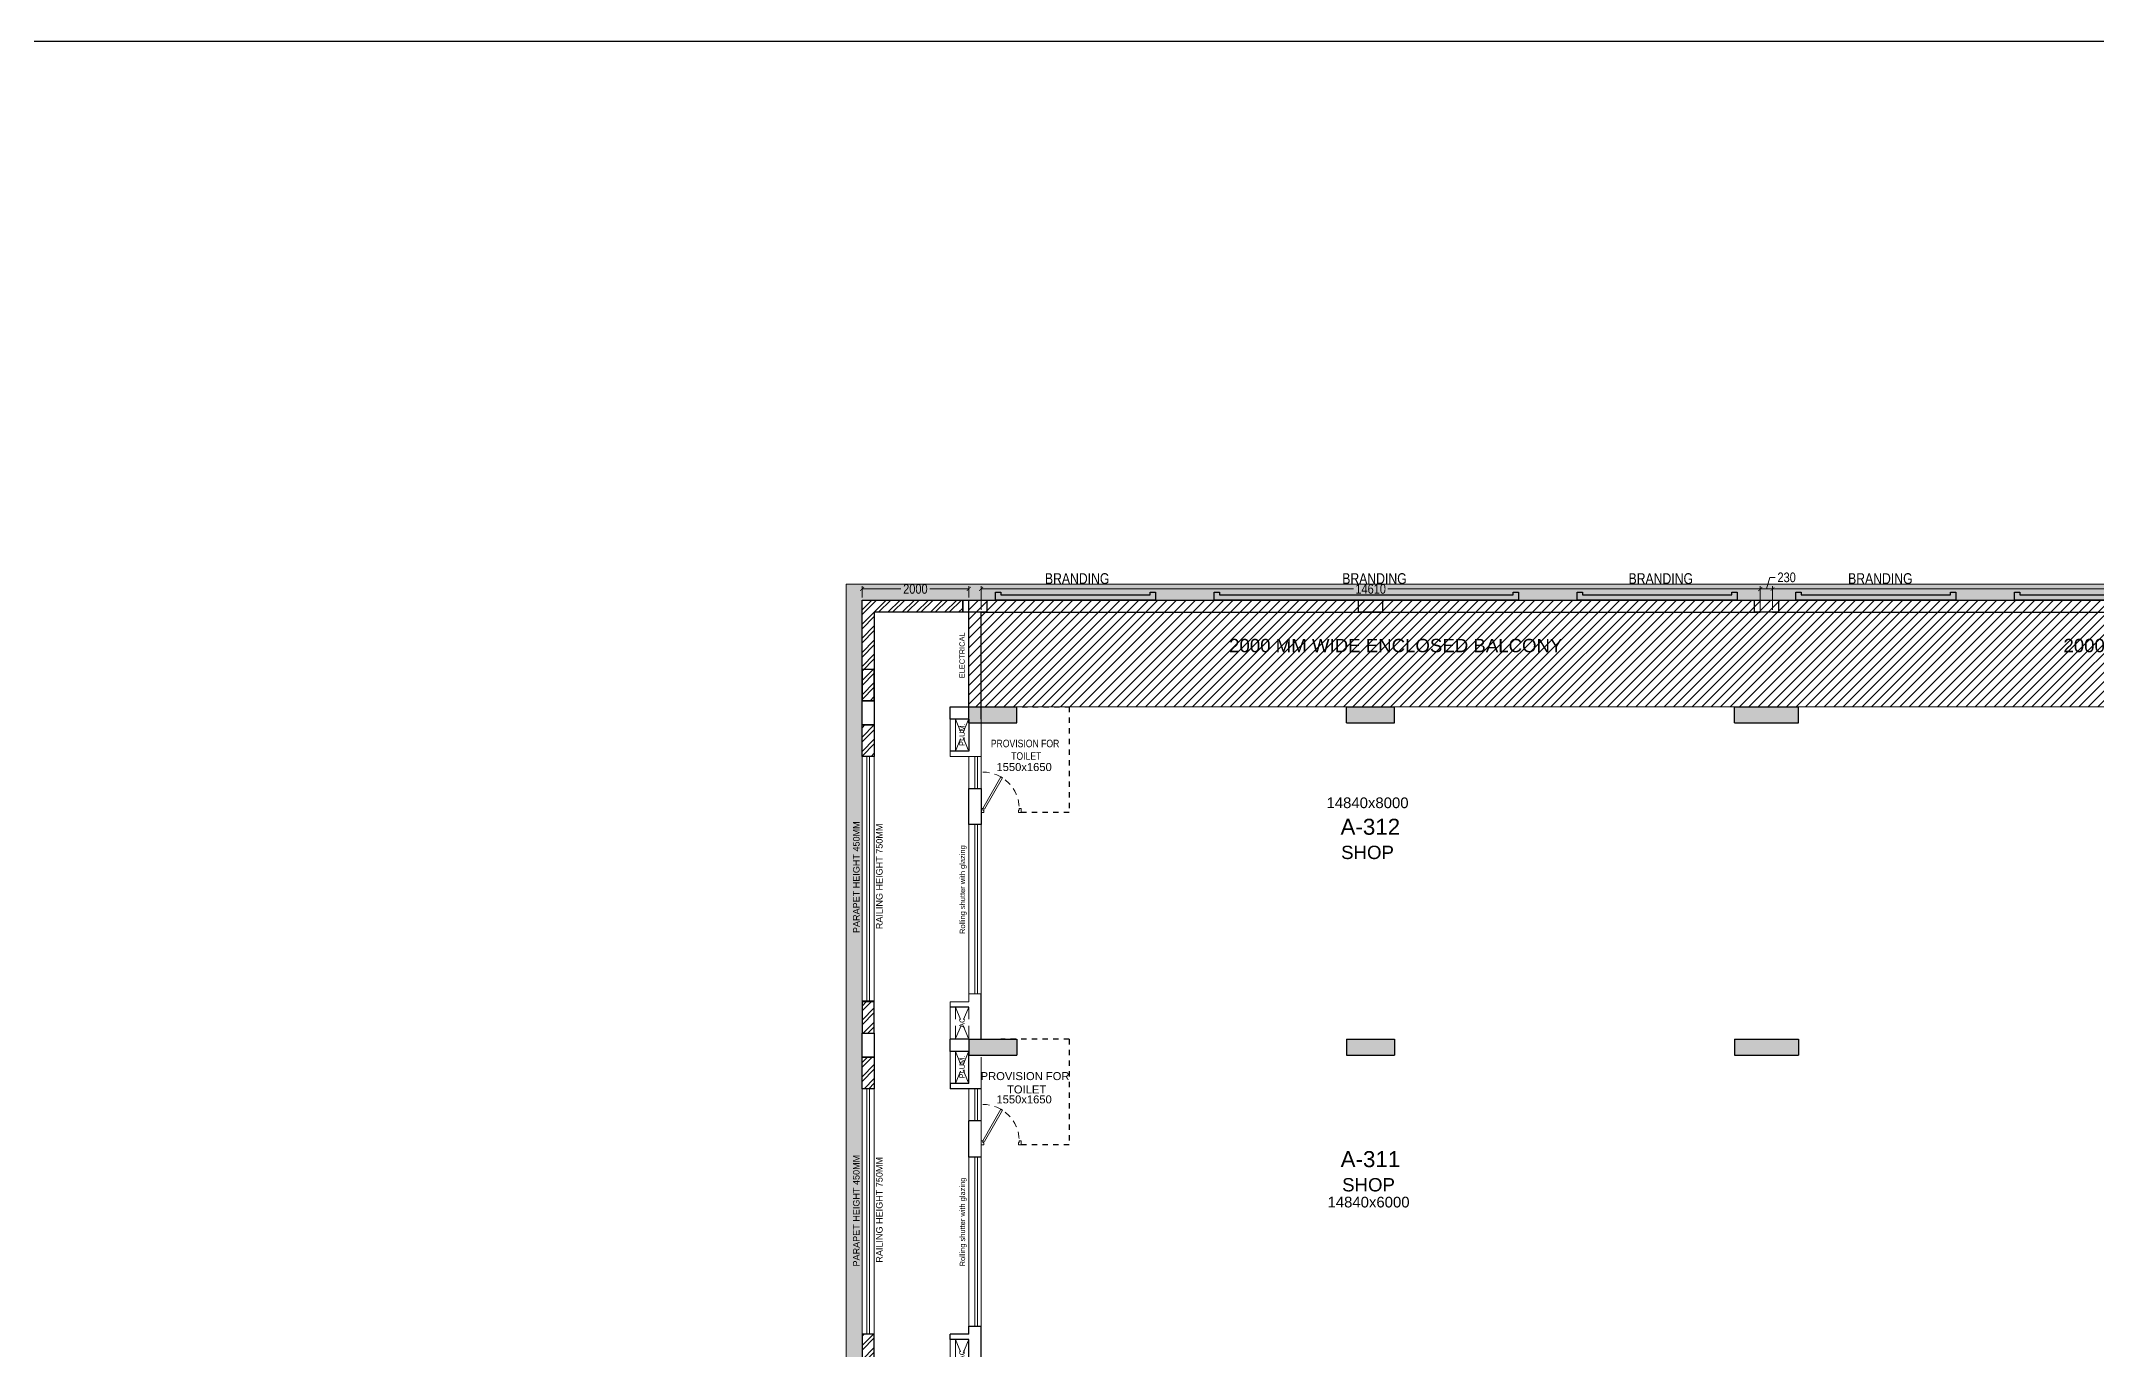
# Model space of a CAD drawing. Header units: metres. Extents: x 9819 to 10514, y 4405 to 4599.
# Drawn here: x 10362.31 to 10400.85, y 4574.66 to 4599.19 of the extents above; entities that cross this region are included whole.
import ezdxf
from ezdxf.enums import TextEntityAlignment as Align

# ---------------------------------------------------------------- set-up
doc = ezdxf.new("R2010")
doc.units = ezdxf.units.M
doc.header["$MEASUREMENT"] = 0
doc.header["$PDMODE"] = 35
doc.header["$PDSIZE"] = 0.3
doc.linetypes.add('DASHED2', pattern=[0.375, 0.25, -0.125])
doc.linetypes.add('HIDDEN', pattern=[0.375, 0.25, -0.125])
for name, color, linetype in [('A_COL. NO', 4, 'Continuous'), ('A_SIGNAGE', 171, 'Continuous'), ('STRU. COL.', 1, 'Continuous')]:
    doc.layers.add(name, color=color, linetype=linetype)
for name, color, linetype, lineweight in [('A_CONC', 1, 'Continuous', 30), ('A_DOOR-WIN', 23, 'Continuous', 9), ('A_DOTTED', 8, 'HIDDEN', 0), ('A_ELE 0.15', 252, 'Continuous', 15), ('A_EXT DIM', 7, 'Continuous', 5), ('A_GLAZE', 140, 'Continuous', 5), ('A_LEDGE', 252, 'Continuous', 15), ('A_SHOP NO.', 113, 'Continuous', 5), ('A_SILL 0.09', 9, 'Continuous', 9), ('A_SILL 0.25', 25, 'Continuous', 15), ('A_SILL 0.25-RefEdit0', 25, 'Continuous', 15), ('A_TEXT', 7, 'Continuous', 5), ('A_WALL', 7, 'Continuous', 30), ('A_Wall Hatch', 8, 'Continuous', 5), ('Doorline', 251, 'DASHED2', 13)]:
    doc.layers.add(name, color=color, linetype=linetype, lineweight=lineweight)
doc.layers.get('A_COL. NO').off()
doc.styles.add('A', font='ARIALN.TTF')
doc.styles.get("Standard").update_dxf_attribs({"font": 'arial.ttf'})
doc.dimstyles.new('DIM IN MM', dxfattribs={"dimtxt": 0.18, "dimasz": 0.075, "dimexe": 0.05, "dimexo": 0.05, "dimgap": 0.05, "dimtad": 0, "dimdec": 0, "dimlfac": 1000, "dimzin": 3, "dimdsep": 46, "dimtxsty": 'A', "dimblk1": 'ARCHTICK', "dimblk2": 'ARCHTICK', "dimsah": 1, "dimcen": 0, "dimclrd": 256, "dimclre": 256, "dimclrt": 256, "dimadec": 0, "dimazin": 0, "dimtfac": 1, "dimtdec": 0, "dimtofl": 0, "dimtmove": 1, "dimatfit": 3, "dimfxl": 1, "dimtolj": 1, "dimtzin": 0, "dimlwd": -1, "dimlwe": -1, "dimarcsym": 0})

# ---------------------------------------------------------------- blocks, each defined once
blk = doc.blocks.new('D 750')
at = {"layer": 'A_DOOR-WIN'}
for points in [[(-0.372, 0.665), (-0.035, 0.075), (-0.063, 0.059), (-0.4, 0.649)], [(-0.75, 0.075), (-0.75, 0), (-0.7, 0), (-0.7, 0.043), (-0.715, 0.043), (-0.715, 0.075)], [(0, 0.075), (0, 0), (-0.05, 0), (-0.05, 0.043), (-0.035, 0.043), (-0.035, 0.075)]]:
    blk.add_lwpolyline(points, close=True, dxfattribs=at)
at = {"layer": 'Doorline', "ltscale": 0.5}
blk.add_arc((-0.035, 0.075), 0.68, 90, 180, dxfattribs=at)
blk = doc.blocks.new('Typical shops 3rd')
at = {"layer": 'A_DOOR-WIN'}
for p, q in [((30.095, -1.08), (30.095, -4.25)), ((30.145, -1.08), (30.145, -4.25)), ((0.465, -5.38), (0.465, -2.21)), ((0.515, -5.38), (0.515, -2.21))]:
    blk.add_line(p, q, dxfattribs=at)
at = {"layer": 'A_DOTTED'}
for p, q in [((0.1, -0.83), (0.35, -0.23)), ((0.1, -0.23), (0.35, -0.83)), ((30.51, -0.23), (30.26, -0.83)), ((30.51, -0.83), (30.26, -0.23)), ((0.1, -6.23), (0.35, -5.63)), ((0.1, -5.63), (0.35, -6.23)), ((30.51, -5.63), (30.26, -6.23)), ((30.51, -6.23), (30.26, -5.63))]:
    blk.add_line(p, q, dxfattribs=at)
at = {"layer": 'A_GLAZE'}
for p, q in [((0.465, -1.53), (0.465, -0.93)), ((0.515, -1.53), (0.515, -0.93)), ((30.095, -4.93), (30.095, -5.53)), ((30.145, -4.93), (30.145, -5.53))]:
    blk.add_line(p, q, dxfattribs=at)
at = {"layer": 'A_LEDGE'}
for p, q in [((0, -0.83), (0, -0.23)), ((0.1, -0.83), (0.1, -0.23)), ((30.51, -0.83), (30.51, -0.23)), ((30.61, -0.83), (30.61, -0.23)), ((0, -5.63), (0, -6.23)), ((0.1, -5.63), (0.1, -6.23)), ((30.51, -5.63), (30.51, -6.23)), ((30.61, -5.63), (30.61, -6.23))]:
    blk.add_line(p, q, dxfattribs=at)
at = {"layer": 'A_SILL 0.09'}
for p, q in [((0.58, -0.34), (0.58, -5.38)), ((0.35, -1.53), (0.35, -0.93)), ((30.03, -4.25), (30.03, -1.08)), ((30.26, -1.08), (30.26, -4.25)), ((0.35, -5.38), (0.35, -2.21)), ((30.26, -4.93), (30.26, -5.53))]:
    blk.add_line(p, q, dxfattribs=at)
at = {"layer": 'A_WALL'}
for p, q in [((0, -0.23), (0, 0)), ((30.03, 0), (30.03, -1.08)), ((30.61, 0), (30.61, -0.23)), ((0.35, -0.23), (0, -0.23)), ((0.35, -0.83), (0.35, -0.23)), ((30.26, -0.23), (30.61, -0.23)), ((30.26, -0.23), (30.26, -0.83)), ((0.35, -0.83), (0, -0.83)), ((0, -0.83), (0, -0.93)), ((0.58, -0.93), (0, -0.93)), ((30.26, -1.08), (30.03, -1.08)), ((30.26, -0.83), (30.61, -0.83)), ((30.26, -0.93), (30.61, -0.93)), ((30.26, -0.93), (30.26, -1.08)), ((30.61, -0.83), (30.61, -0.93)), ((0.35, -2.21), (0.35, -1.53)), ((0.58, -1.53), (0.35, -1.53)), ((0.58, -2.21), (0.35, -2.21)), ((30.03, -4.25), (30.03, -4.93)), ((30.03, -4.25), (30.26, -4.25)), ((30.26, -4.25), (30.26, -4.93)), ((30.03, -4.93), (30.26, -4.93)), ((0.35, -5.38), (0.58, -5.38)), ((0.35, -5.53), (0.35, -5.38)), ((0.58, -6.46), (0.58, -5.38)), ((0.35, -5.53), (0, -5.53)), ((0, -5.63), (0, -5.53)), ((0.35, -5.63), (0, -5.63)), ((0.35, -6.23), (0.35, -5.63)), ((30.03, -5.53), (30.61, -5.53)), ((30.03, -5.53), (30.03, -6.13)), ((30.26, -5.63), (30.26, -6.23)), ((30.26, -5.63), (30.61, -5.63)), ((30.61, -5.63), (30.61, -5.53)), ((0.35, -6.23), (0, -6.23)), ((30.26, -6.23), (30.61, -6.23))]:
    blk.add_line(p, q, dxfattribs=at)
at = {"layer": 'A_WALL', "color": 252, "linetype": 'DASHED2', "ltscale": 0.3, "true_color": 0x939598}
for p, q in [((2.23, 0), (0.95, 0)), ((28.38, -6.23), (30.03, -6.23))]:
    blk.add_line(p, q, dxfattribs=at)
for points in [[(2.23, 0), (2.23, -1.98), (1.33, -1.98)], [(28.38, -6.23), (28.38, -4.48), (29.28, -4.48)]]:
    blk.add_lwpolyline(points, dxfattribs=at)
at = {"layer": 'A_DOOR-WIN', "xscale": -1}
blk.add_blockref('D 750', (0.58, -1.98), dxfattribs=at)
at = {"layer": 'A_DOOR-WIN', "xscale": -1, "rotation": 180}
blk.add_blockref('D 750', (30.03, -4.48), dxfattribs=at)
at = {"layer": 'A_TEXT'}
for s, p in [('PLUM.', (0.274, -0.523)), ('AC', (30.436, -0.531)), ('Rolling shutter with glazing', (30.399, -3.034)), ('Rolling shutter with glazing', (0.282, -3.428)), ('PLUM.', (30.434, -5.936)), ('AC', (0.274, -5.923))]:
    blk.add_text(s, height=0.1, rotation=90, dxfattribs=at).set_placement(p, align=Align.CENTER)
for s, height, p in [('1550x1650', 0.15, (1.388, -1.205)), ('SHOP', 0.25, (7.845, -2.855)), ('SHOP', 0.25, (22.548, -2.855)), ('14840x6000', 0.2, (7.845, -3.155)), ('14840x6000', 0.2, (22.531, -3.155)), ('1550x1650', 0.15, (29.207, -5.877))]:
    blk.add_text(s, height=height, dxfattribs=at).set_placement(p, align=Align.CENTER)
at = {"layer": 'A_TEXT', "char_height": 0.15, "width": 1.97366, "attachment_point": 1}
for insert in [(0.419, -0.618), (28.239, -5.29)]:
    blk.add_mtext('\\pxqc;PROVISION FOR\\P TOILET ', dxfattribs=dict(at, insert=insert))
blk = doc.blocks.new('_ARCHTICK')
at = {"color": 0, "linetype": 'ByBlock', "const_width": 0.15}
blk.add_lwpolyline([(-0.5, -0.5), (0.5, 0.5)], dxfattribs=at)
blk = doc.blocks.new('*D1570')
at = {"layer": 'A_EXT DIM', "transparency": 16777216}
for p, q in [((10379.926, 4588.534), (10379.926, 4588.972)), ((10379.926, 4588.922), (10386.911, 4588.922)), ((10394.536, 4588.922), (10387.552, 4588.922)), ((10394.536, 4588.534), (10394.536, 4588.972))]:
    blk.add_line(p, q, dxfattribs=at)
at = {"layer": 'Defpoints', "color": 0, "transparency": 16777216}
for p in [(10394.536, 4588.922), (10379.926, 4588.484), (10394.536, 4588.484)]:
    blk.add_point(p, dxfattribs=at)
at = {"layer": 'A_EXT DIM', "transparency": 16777216, "xscale": 0.075, "yscale": 0.075, "zscale": 0.075, "rotation": 180}
blk.add_blockref('_ARCHTICK', (10379.926, 4588.922), dxfattribs=at)
at = {"layer": 'A_EXT DIM', "transparency": 16777216, "xscale": 0.075, "yscale": 0.075, "zscale": 0.075}
blk.add_blockref('_ARCHTICK', (10394.536, 4588.922), dxfattribs=at)
at = {"layer": 'A_EXT DIM', "transparency": 16777216, "insert": (10387.231, 4588.922), "char_height": 0.18, "attachment_point": 5, "style": 'A'}
blk.add_mtext('\\A1;14610', dxfattribs=at)
blk = doc.blocks.new('*D1571')
at = {"layer": 'A_EXT DIM', "transparency": 16777216}
for p, q in [((10394.651, 4588.922), (10394.716, 4589.139)), ((10394.716, 4589.139), (10394.816, 4589.139)), ((10394.536, 4588.534), (10394.536, 4588.972)), ((10394.536, 4588.922), (10394.766, 4588.922)), ((10394.766, 4588.534), (10394.766, 4588.972))]:
    blk.add_line(p, q, dxfattribs=at)
at = {"layer": 'Defpoints', "color": 0, "transparency": 16777216}
for p in [(10394.766, 4588.922), (10394.536, 4588.484), (10394.766, 4588.484)]:
    blk.add_point(p, dxfattribs=at)
at = {"layer": 'A_EXT DIM', "transparency": 16777216, "xscale": 0.075, "yscale": 0.075, "zscale": 0.075, "rotation": 180}
blk.add_blockref('_ARCHTICK', (10394.536, 4588.922), dxfattribs=at)
at = {"layer": 'A_EXT DIM', "transparency": 16777216, "xscale": 0.075, "yscale": 0.075, "zscale": 0.075}
blk.add_blockref('_ARCHTICK', (10394.766, 4588.922), dxfattribs=at)
at = {"layer": 'A_EXT DIM', "transparency": 16777216, "insert": (10395.03, 4589.139), "char_height": 0.18, "attachment_point": 5, "style": 'A'}
blk.add_mtext('\\A1;230', dxfattribs=at)
blk = doc.blocks.new('*D1572')
at = {"layer": 'A_EXT DIM', "transparency": 16777216}
for p, q in [((10394.766, 4588.534), (10394.766, 4588.972)), ((10394.766, 4588.922), (10401.751, 4588.922)), ((10409.376, 4588.922), (10402.392, 4588.922)), ((10409.376, 4588.534), (10409.376, 4588.972))]:
    blk.add_line(p, q, dxfattribs=at)
at = {"layer": 'Defpoints', "color": 0, "transparency": 16777216}
for p in [(10409.376, 4588.922), (10394.766, 4588.484), (10409.376, 4588.484)]:
    blk.add_point(p, dxfattribs=at)
at = {"layer": 'A_EXT DIM', "transparency": 16777216, "xscale": 0.075, "yscale": 0.075, "zscale": 0.075, "rotation": 180}
blk.add_blockref('_ARCHTICK', (10394.766, 4588.922), dxfattribs=at)
at = {"layer": 'A_EXT DIM', "transparency": 16777216, "xscale": 0.075, "yscale": 0.075, "zscale": 0.075}
blk.add_blockref('_ARCHTICK', (10409.376, 4588.922), dxfattribs=at)
at = {"layer": 'A_EXT DIM', "transparency": 16777216, "insert": (10402.071, 4588.922), "char_height": 0.18, "attachment_point": 5, "style": 'A'}
blk.add_mtext('\\A1;14610', dxfattribs=at)
blk = doc.blocks.new('*D1582')
at = {"layer": 'A_EXT DIM', "transparency": 16777216}
for p, q in [((10377.696, 4588.764), (10377.696, 4588.972)), ((10377.696, 4588.922), (10378.425, 4588.922)), ((10379.696, 4588.922), (10378.968, 4588.922)), ((10379.696, 4588.764), (10379.696, 4588.972))]:
    blk.add_line(p, q, dxfattribs=at)
at = {"layer": 'Defpoints', "color": 0, "transparency": 16777216}
for p in [(10377.696, 4588.714), (10379.696, 4588.922), (10379.696, 4588.714)]:
    blk.add_point(p, dxfattribs=at)
at = {"layer": 'A_EXT DIM', "transparency": 16777216, "xscale": 0.075, "yscale": 0.075, "zscale": 0.075, "rotation": 180}
blk.add_blockref('_ARCHTICK', (10377.696, 4588.922), dxfattribs=at)
at = {"layer": 'A_EXT DIM', "transparency": 16777216, "xscale": 0.075, "yscale": 0.075, "zscale": 0.075}
blk.add_blockref('_ARCHTICK', (10379.696, 4588.922), dxfattribs=at)
at = {"layer": 'A_EXT DIM', "transparency": 16777216, "insert": (10378.696, 4588.922), "char_height": 0.18, "attachment_point": 5, "style": 'A'}
blk.add_mtext('\\A1;2000', dxfattribs=at)
blk = doc.blocks.new('Balcony projections')
at = {"transparency": 33554493}
h = blk.add_hatch(color=256, dxfattribs=at)
h.dxf.hatch_style = 1
h.paths.add_polyline_path([(-0.53, -72.15), (33.98, -72.15), (33.98, 0.53), (-0.53, 0.53)])
h.paths.add_polyline_path([(-0.23, -71.85), (33.68, -71.85), (33.68, 0.23), (-0.23, 0.23)], flags=16)
at = {"lineweight": 30, "true_color": 0x636466}
h = blk.add_hatch(dxfattribs=at)
h.set_pattern_fill('ANSI32', color=251, scale=0.5)
h.set_pattern_definition([(45, (-9876.61707, -4400.77705), (-0.1325825215, 0.1325825215), []), (45, (-9876.52869, -4400.77705), (-0.1325825215, 0.1325825215), [])])
h.paths.add_polyline_path([(31.79, 0.23), (31.79, 0), (33.45, 0), (33.45, -1.66), (33.68, -1.66), (33.68, 0.23)])
h.paths.add_polyline_path([(33.68, -2.7), (33.68, -2.11), (33.45, -2.11), (33.45, -2.7)])
h.paths.add_polyline_path([(33.68, -7.3), (33.68, -7.89), (33.45, -7.89), (33.45, -7.3)])
h.paths.add_polyline_path([(33.68, -8.93), (33.68, -8.34), (33.45, -8.34), (33.45, -8.93)])
h.paths.add_polyline_path([(33.68, -13.53), (33.68, -14.12), (33.45, -14.12), (33.45, -13.53)])
h.paths.add_polyline_path([(33.68, -15.16), (33.68, -14.57), (33.45, -14.57), (33.45, -15.16)])
h.paths.add_polyline_path([(33.68, -19.76), (33.68, -20.35), (33.45, -20.35), (33.45, -19.76)])
h.paths.add_polyline_path([(33.68, -21.39), (33.68, -20.8), (33.45, -20.8), (33.45, -21.39)])
h.paths.add_polyline_path([(33.68, -25.99), (33.68, -26.58), (33.45, -26.58), (33.45, -25.99)])
h.paths.add_polyline_path([(33.68, -27.62), (33.68, -27.03), (33.45, -27.03), (33.45, -27.62)])
h.paths.add_polyline_path([(33.68, -32.22), (33.68, -32.81), (33.45, -32.81), (33.45, -32.22)])
h.paths.add_polyline_path([(33.68, -33.85), (33.68, -33.26), (33.45, -33.26), (33.45, -33.85)])
h.paths.add_polyline_path([(33.68, -38.23), (33.68, -38.82), (33.45, -38.82), (33.45, -38.23)])
h.paths.add_polyline_path([(33.68, -39.86), (33.68, -39.27), (33.45, -39.27), (33.45, -39.86)])
h.paths.add_polyline_path([(33.68, -46.09), (33.68, -45.5), (33.45, -45.5), (33.45, -46.09)])
h.paths.add_polyline_path([(33.68, -44.46), (33.68, -45.05), (33.45, -45.05), (33.45, -44.46)])
h.paths.add_polyline_path([(33.68, -50.69), (33.68, -51.28), (33.45, -51.28), (33.45, -50.69)])
h.paths.add_polyline_path([(33.68, -52.32), (33.68, -51.73), (33.45, -51.73), (33.45, -52.32)])
h.paths.add_polyline_path([(33.68, -58.55), (33.68, -57.96), (33.45, -57.96), (33.45, -58.55)])
h.paths.add_polyline_path([(33.68, -56.92), (33.68, -57.51), (33.45, -57.51), (33.45, -56.92)])
h.paths.add_polyline_path([(33.68, -64.76), (33.68, -63.58), (33.45, -63.58), (33.45, -64.76)])
h.paths.add_polyline_path([(31.79, -71.85), (31.79, -71.62), (33.45, -71.62), (33.45, -69.96), (33.68, -69.96), (33.68, -71.85)])
h.paths.add_polyline_path([(30.75, -71.85), (31.34, -71.85), (31.34, -71.62), (30.75, -71.62)])
h.paths.add_polyline_path([(24.96, -71.85), (24.37, -71.85), (24.37, -71.62), (24.96, -71.62)])
h.paths.add_polyline_path([(23.33, -71.85), (23.92, -71.85), (23.92, -71.62), (23.33, -71.62)])
h.paths.add_polyline_path([(8.49, -71.85), (9.08, -71.85), (9.08, -71.62), (8.49, -71.62)])
h.paths.add_polyline_path([(10.12, -71.85), (9.53, -71.85), (9.53, -71.62), (10.12, -71.62)])
h.paths.add_polyline_path([(15.91, -71.85), (16.5, -71.85), (16.5, -71.62), (15.91, -71.62)])
h.paths.add_polyline_path([(17.54, -71.85), (16.95, -71.85), (16.95, -71.62), (17.54, -71.62)])
h.paths.add_polyline_path([(1.66, -71.85), (1.66, -71.62), (0, -71.62), (0, -69.96), (-0.23, -69.96), (-0.23, -71.85)])
h.paths.add_polyline_path([(2.11, -71.85), (2.7, -71.85), (2.7, -71.62), (2.11, -71.62)])
h.paths.add_polyline_path([(-0.23, -64.76), (-0.23, -63.58), (0, -63.58), (0, -64.76)])
h.paths.add_polyline_path([(-0.23, -58.55), (-0.23, -57.96), (0, -57.96), (0, -58.55)])
h.paths.add_polyline_path([(-0.23, -56.92), (-0.23, -57.51), (0, -57.51), (0, -56.92)])
h.paths.add_polyline_path([(-0.23, -52.32), (-0.23, -51.73), (0, -51.73), (0, -52.32)])
h.paths.add_polyline_path([(-0.23, -50.69), (-0.23, -51.28), (0, -51.28), (0, -50.69)])
h.paths.add_polyline_path([(-0.23, -46.09), (-0.23, -45.5), (0, -45.5), (0, -46.09)])
h.paths.add_polyline_path([(-0.23, -44.46), (-0.23, -45.05), (0, -45.05), (0, -44.46)])
h.paths.add_polyline_path([(-0.23, -39.86), (-0.23, -39.27), (0, -39.27), (0, -39.86)])
h.paths.add_polyline_path([(-0.23, -38.23), (-0.23, -38.82), (0, -38.82), (0, -38.23)])
h.paths.add_polyline_path([(-0.23, -33.85), (-0.23, -33.26), (0, -33.26), (0, -33.85)])
h.paths.add_polyline_path([(-0.23, -32.22), (-0.23, -32.81), (0, -32.81), (0, -32.22)])
h.paths.add_polyline_path([(-0.23, -27.62), (-0.23, -27.03), (0, -27.03), (0, -27.62)])
h.paths.add_polyline_path([(-0.23, -25.99), (-0.23, -26.58), (0, -26.58), (0, -25.99)])
h.paths.add_polyline_path([(-0.23, -21.39), (-0.23, -20.8), (0, -20.8), (0, -21.39)])
h.paths.add_polyline_path([(-0.23, -19.76), (-0.23, -20.35), (0, -20.35), (0, -19.76)])
h.paths.add_polyline_path([(-0.23, -15.16), (-0.23, -14.57), (0, -14.57), (0, -15.16)])
h.paths.add_polyline_path([(-0.23, -13.53), (-0.23, -14.12), (0, -14.12), (0, -13.53)])
h.paths.add_polyline_path([(-0.23, -8.93), (-0.23, -8.34), (0, -8.34), (0, -8.93)])
h.paths.add_polyline_path([(-0.23, -7.3), (-0.23, -7.89), (0, -7.89), (0, -7.3)])
h.paths.add_polyline_path([(-0.23, -2.7), (-0.23, -2.11), (0, -2.11), (0, -2.7)])
h.paths.add_polyline_path([(1.66, 0.23), (1.66, 0), (0, 0), (0, -1.66), (-0.23, -1.66), (-0.23, 0.23)])
at = {"layer": 'A_CONC'}
for points in [[(1.66, 0.23), (2.11, 0.23), (2.11, 0), (1.66, 0)], [(9.08, 0.23), (9.53, 0.23), (9.53, 0), (9.08, 0)], [(16.5, 0.23), (16.95, 0.23), (16.95, 0), (16.5, 0)], [(-0.23, -1.66), (0, -1.66), (0, -2.11), (-0.23, -2.11)], [(-0.23, -1.66), (0, -1.66), (0, -2.11), (-0.23, -2.11)], [(-0.23, -7.89), (0, -7.89), (0, -8.34), (-0.23, -8.34)]]:
    blk.add_lwpolyline(points, close=True, dxfattribs=at)
at = {"layer": 'A_ELE 0.15', "color": 7, "true_color": 0xffffff}
blk.add_lwpolyline([(33.98, -33.85), (33.98, 0.53), (-0.53, 0.53), (-0.53, -33.85)], dxfattribs=at)
at = {"layer": 'A_GLAZE', "elevation": 0}
for points in [[(-0.14, -7.3), (-0.09, -7.3), (-0.09, -2.7), (-0.14, -2.7)], [(-0.14, -13.53), (-0.09, -13.53), (-0.09, -8.93), (-0.14, -8.93)]]:
    blk.add_lwpolyline(points, close=True, dxfattribs=at)
at = {"layer": 'A_SILL 0.25', "lineweight": 0, "elevation": 0}
for points in [[(-0.23, -7.28), (0, -7.28), (0, -2.7), (-0.23, -2.7)], [(-0.23, -13.53), (0, -13.53), (0, -8.93), (-0.23, -8.93)]]:
    blk.add_lwpolyline(points, close=True, dxfattribs=at)
at = {"layer": 'A_SILL 0.25-RefEdit0', "color": 32, "true_color": 0xcd6928}
blk.add_lwpolyline([(33.68, -33.85), (33.68, 0.23), (-0.23, 0.23), (-0.23, -33.85)], dxfattribs=at)
at = {"layer": 'A_TEXT', "color": 32, "true_color": 0xcd6928}
for p, q in [((-0.23, -7.3), (-0.23, -2.7)), ((0, -2.7), (0, -7.3)), ((-0.23, -13.53), (-0.23, -8.93)), ((0, -8.93), (0, -13.53))]:
    blk.add_line(p, q, dxfattribs=at)
at = {"layer": 'A_WALL'}
for points in [[(1.66, 0.23), (1.66, 0), (0, 0), (0, -1.66), (-0.23, -1.66), (-0.23, 0.23)], [(-0.23, -1.07), (-0.23, -1.66), (0, -1.66), (0, -1.07)], [(-0.23, -2.7), (-0.23, -2.11), (0, -2.11), (0, -2.7)], [(-0.23, -2.7), (-0.23, -2.11), (0, -2.11), (0, -2.7)], [(-0.23, -7.3), (-0.23, -7.89), (0, -7.89), (0, -7.3)], [(-0.23, -8.93), (-0.23, -8.34), (0, -8.34), (0, -8.93)], [(-0.23, -13.53), (-0.23, -14.12), (0, -14.12), (0, -13.53)]]:
    blk.add_lwpolyline(points, close=True, dxfattribs=at)
at = {"layer": 'A_TEXT', "color": 32, "true_color": 0xcd6928, "char_height": 0.1215, "attachment_point": 1, "rotation": 90}
for insert in [(-0.399, -6.012), (-0.399, -12.262)]:
    blk.add_mtext_dynamic_manual_height_columns('PARAPET HEIGHT 450MM', width=3.42392, gutter_width=0.931, heights=[0], dxfattribs=dict(at, insert=insert))
at = {"layer": 'A_TEXT', "color": 4, "char_height": 0.1215, "attachment_point": 1, "rotation": 90}
for insert in [(0.033, -5.94), (0.033, -12.19)]:
    blk.add_mtext_dynamic_manual_height_columns('RAILING HEIGHT 750MM', width=3.42392, gutter_width=0.931, heights=[0], dxfattribs=dict(at, insert=insert))
blk = doc.blocks.new('col')
at = {"linetype": 'Continuous'}
blk.add_hatch(color=256, dxfattribs=at).paths.add_polyline_path([(0, 0), (1, 0), (1, 1), (0, 1), (0, 0)])
at = {"linetype": 'Continuous', "lineweight": 25}
for p, q in [((0, 1), (1, 1)), ((0, 1), (0, 0)), ((1, 1), (1, 0)), ((0, 0), (1, 0))]:
    blk.add_line(p, q, dxfattribs=at)
blk = doc.blocks.new('WING-A REVISEC COL.')
at = {"layer": 'STRU. COL.', "yscale": 0.3, "zscale": 0.23, "rotation": 180}
for p, xscale in [((5371.299, -8839.596), -0.9), ((5378.384, -8839.596), -0.9), ((5385.654, -8839.596), -1.2)]:
    blk.add_blockref('col', p, dxfattribs=dict(at, xscale=xscale))
at = {"layer": 'STRU. COL.', "yscale": 0.3, "zscale": 0.23}
for p, xscale in [((5371.299, -8846.126), 0.9), ((5378.384, -8846.126), 0.9), ((5385.654, -8846.126), 1.2)]:
    blk.add_blockref('col', p, dxfattribs=dict(at, xscale=xscale))
blk = doc.blocks.new('A$C65346bc7')
at = {"layer": 'A_WALL', "color": 252, "linetype": 'DASHED2', "ltscale": 0.3, "true_color": 0x939598}
blk.add_line((28.38, -6.23), (30.03, -6.23), dxfattribs=at)
for points in [[(0.95, 0), (2.23, 0), (2.23, -1.98), (1.33, -1.98)], [(28.38, -6.23), (28.38, -4.48), (29.28, -4.48)]]:
    blk.add_lwpolyline(points, dxfattribs=at)
at = {"layer": 'A_DOOR-WIN', "xscale": -1}
blk.add_blockref('D 750', (0.58, -1.98), dxfattribs=at)
at = {"layer": 'A_DOOR-WIN', "xscale": -1, "rotation": 180}
blk.add_blockref('D 750', (30.03, -4.48), dxfattribs=at)
at = {"char_height": 0.1411, "width": 1.97366, "attachment_point": 1, "style": 'A'}
for insert in [(0.419, -0.618), (28.239, -5.29)]:
    blk.add_mtext('\\pxqc;PROVISION FOR\\P TOILET ', dxfattribs=dict(at, insert=insert))
at = {"layer": 'A_TEXT'}
for p in [(1.388, -1.205), (29.207, -5.877)]:
    blk.add_text('1550x1650', height=0.15, dxfattribs=at).set_placement(p, align=Align.CENTER)

msp = doc.modelspace()

# ---------------------------------------------------------------- hatches: boundary and pattern name
at = {"layer": 'A_SILL 0.25'}
h = msp.add_hatch(dxfattribs=at)
h.set_pattern_fill('ANSI31', color=256)
h.set_pattern_definition([(45, (4783.70176, -313.26329), (-0.0883883476, 0.0883883476), [])])
h.paths.add_polyline_path([(10379.6962, 4586.7144), (10409.6062, 4586.7144), (10409.6062, 4588.7144), (10379.6962, 4588.7144)])

# ---------------------------------------------------------------- linework, layer by layer
msp.add_lwpolyline([(9907.8601, 4599.1913), (10513.7871, 4599.1913), (10513.7871, 4405.0688), (9907.8601, 4405.0688)], close=True)
at = {"layer": 'A_DOOR-WIN'}
for p, q in [((10379.8112, 4581.3344), (10379.8112, 4584.5044)), ((10379.8612, 4581.3344), (10379.8612, 4584.5044))]:
    msp.add_line(p, q, dxfattribs=at)
at = {"layer": 'A_DOTTED'}
for p, q in [((10379.4462, 4585.8844), (10379.6962, 4586.4844)), ((10379.4462, 4586.4844), (10379.6962, 4585.8844))]:
    msp.add_line(p, q, dxfattribs=at)
msp.add_lwpolyline([(10379.6962, 4580.4844), (10379.6962, 4581.0844), (10379.4462, 4580.4844), (10379.4462, 4581.0844), (10379.6962, 4580.4844)], dxfattribs=at)
at = {"layer": 'A_GLAZE'}
for p, q in [((10379.8112, 4585.1844), (10379.8112, 4585.7844)), ((10379.8612, 4585.1844), (10379.8612, 4585.7844))]:
    msp.add_line(p, q, dxfattribs=at)
at = {"layer": 'A_LEDGE'}
msp.add_line((10379.4462, 4585.8844), (10379.4462, 4586.4844), dxfattribs=at)
for points in [[(10379.9262, 4586.4844), (10379.9262, 4585.7844), (10379.3462, 4585.7844), (10379.3462, 4585.8844), (10379.3462, 4586.4844)], [(10379.9262, 4584.5044), (10379.9262, 4581.3344), (10379.6962, 4581.3344), (10379.6962, 4581.1844), (10379.3462, 4581.1844), (10379.3462, 4581.0844), (10379.3462, 4580.4844)]]:
    msp.add_lwpolyline(points, dxfattribs=at)
at = {"layer": 'A_SIGNAGE', "color": 6}
for points in [[(10380.1962, 4588.7144), (10380.1962, 4588.8644), (10380.2962, 4588.8644), (10380.2962, 4588.8144), (10383.0962, 4588.8144), (10383.0962, 4588.8644), (10383.1962, 4588.8644), (10383.1962, 4588.7144)], [(10384.2962, 4588.7144), (10384.2962, 4588.8644), (10384.3962, 4588.8644), (10384.3962, 4588.8144), (10389.9012, 4588.8144), (10389.9012, 4588.8644), (10390.0012, 4588.8644), (10390.0012, 4588.7144)], [(10391.1012, 4588.7144), (10391.1012, 4588.8644), (10391.2012, 4588.8644), (10391.2012, 4588.8144), (10394.0012, 4588.8144), (10394.0012, 4588.8644), (10394.1012, 4588.8644), (10394.1012, 4588.7144)], [(10395.2012, 4588.7144), (10395.2012, 4588.8644), (10395.3012, 4588.8644), (10395.3012, 4588.8144), (10398.1012, 4588.8144), (10398.1012, 4588.8644), (10398.2012, 4588.8644), (10398.2012, 4588.7144)], [(10399.3012, 4588.7144), (10399.3012, 4588.8644), (10399.4012, 4588.8644), (10399.4012, 4588.8144), (10404.9062, 4588.8144), (10404.9062, 4588.8644), (10405.0062, 4588.8644), (10405.0062, 4588.7144)]]:
    msp.add_lwpolyline(points, close=True, dxfattribs=at)
at = {"layer": 'A_SILL 0.09'}
for p, q in [((10379.6962, 4585.1844), (10379.6962, 4585.7844)), ((10379.9262, 4585.1844), (10379.9262, 4585.7844)), ((10379.6962, 4581.3344), (10379.6962, 4584.5044))]:
    msp.add_line(p, q, dxfattribs=at)
at = {"layer": 'A_SILL 0.25'}
for points in [[(10379.6962, 4588.7144), (10377.6962, 4588.7144), (10377.6962, 4516.6344), (10411.6062, 4516.6344), (10411.6062, 4588.7144), (10409.6062, 4588.7144)], [(10379.6962, 4588.4844), (10377.9262, 4588.4844), (10377.9262, 4516.8644), (10411.3762, 4516.8644), (10411.3762, 4588.4844), (10409.6062, 4588.4844)]]:
    msp.add_lwpolyline(points, dxfattribs=at)
msp.add_lwpolyline([(10379.6962, 4586.7144), (10409.6062, 4586.7144), (10409.6062, 4588.7144), (10379.6962, 4588.7144)], close=True, dxfattribs=at)
at = {"layer": 'A_WALL'}
for p, q in [((10379.6962, 4588.7144), (10409.6062, 4588.7144)), ((10379.6962, 4586.7144), (10379.6962, 4588.7144)), ((10379.3462, 4586.7144), (10379.6962, 4586.7144)), ((10379.3462, 4586.4844), (10379.3462, 4586.7144)), ((10379.6962, 4586.4844), (10379.3462, 4586.4844)), ((10379.6962, 4584.5044), (10379.6962, 4585.1844)), ((10379.6962, 4581.0844), (10379.3462, 4581.0844)), ((10379.6962, 4580.4844), (10379.3462, 4580.4844))]:
    msp.add_line(p, q, dxfattribs=at)
for points in [[(10379.9262, 4586.4844), (10379.9262, 4586.7144), (10379.9262, 4588.4844), (10394.5362, 4588.4844)], [(10394.7662, 4588.4844), (10409.3762, 4588.4844), (10409.3762, 4585.6344), (10409.3762, 4582.4644)], [(10379.6962, 4586.4844), (10379.6962, 4585.8844), (10379.3462, 4585.8844)], [(10379.6962, 4585.1844), (10379.9262, 4585.1844), (10379.9262, 4584.5044), (10379.6962, 4584.5044)], [(10379.9262, 4580.4844), (10379.9262, 4580.4844), (10379.9262, 4581.3344)]]:
    msp.add_lwpolyline(points, dxfattribs=at)

# ---------------------------------------------------------------- block references
msp.add_blockref('A$C65346bc7', (10379.3462, 4586.7144))
at = {"layer": 'A_COL. NO'}
msp.add_blockref('WING-A REVISEC COL.', (5008.3972, 13426.31), dxfattribs=at)
at = {"layer": 'A_SILL 0.25'}
msp.add_blockref('Balcony projections', (10377.9262, 4588.4844), dxfattribs=at)
at = {"layer": 'A_Wall Hatch'}
msp.add_blockref('Typical shops 3rd', (10379.3462, 4580.4844), dxfattribs=at)

# ---------------------------------------------------------------- texts
at = {"layer": 'A_SHOP NO.'}
for s, p in [('A-312', (10387.2253, 4584.3151)), ('A-311', (10387.227, 4578.0851))]:
    msp.add_text(s, height=0.3, dxfattribs=at).set_placement(p, align=Align.CENTER)
at = {"layer": 'A_SIGNAGE', "color": 6, "char_height": 0.2, "attachment_point": 7, "style": 'A'}
for insert in [(10381.1242, 4589.0144), (10386.6979, 4589.0144), (10392.0661, 4589.0144), (10396.1819, 4589.0144)]:
    msp.add_mtext_dynamic_manual_height_columns('BRANDING', width=1.232295, gutter_width=1, heights=[0], dxfattribs=dict(at, insert=insert))
at = {"layer": 'A_TEXT'}
for s, p in [('ELECTRICAL', (10379.6207, 4587.6783)), ('PLUM.', (10379.6207, 4586.1914)), ('Rolling shutter with glazing', (10379.6278, 4583.2869)), ('AC', (10379.6207, 4580.7914))]:
    msp.add_text(s, height=0.1, rotation=90, dxfattribs=at).set_placement(p, align=Align.CENTER)
for s, height, p in [('2000 MM WIDE ENCLOSED BALCONY', 0.25, (10387.7018, 4587.7367)), ('2000 MM WIDE ENCLOSED BALCONY', 0.25, (10403.3432, 4587.7367)), ('14840x8000', 0.2, (10387.1724, 4584.8141)), ('SHOP', 0.25, (10387.1724, 4583.8594))]:
    msp.add_text(s, height=height, dxfattribs=at).set_placement(p, align=Align.CENTER)

# ---------------------------------------------------------------- dimensions: what is measured, and where the dimension line sits
at = {"layer": 'A_EXT DIM'}
for base, p1, p2, picture, middle in [((10394.7662, 4588.9218), (10394.5362, 4588.4844), (10394.7662, 4588.4844), '*D1571', (10394.8663, 4589.1387)), ((10379.6962, 4588.9218), (10377.6962, 4588.7144), (10379.6962, 4588.7144), '*D1582', (10378.6962, 4588.9218)), ((10394.5362, 4588.9218), (10379.9262, 4588.4844), (10394.5362, 4588.4844), '*D1570', (10387.2312, 4588.9218)), ((10409.3762, 4588.9218), (10394.7662, 4588.4844), (10409.3762, 4588.4844), '*D1572', (10402.0712, 4588.9218))]:
    dim = msp.add_linear_dim(base=base, p1=p1, p2=p2, dimstyle='DIM IN MM', override={"dimpost": '\\X'}, dxfattribs=at)
    dim.commit()
    dim.dimension.update_dxf_attribs({"geometry": picture, "text_midpoint": middle})

doc.saveas('drawing.dxf')
